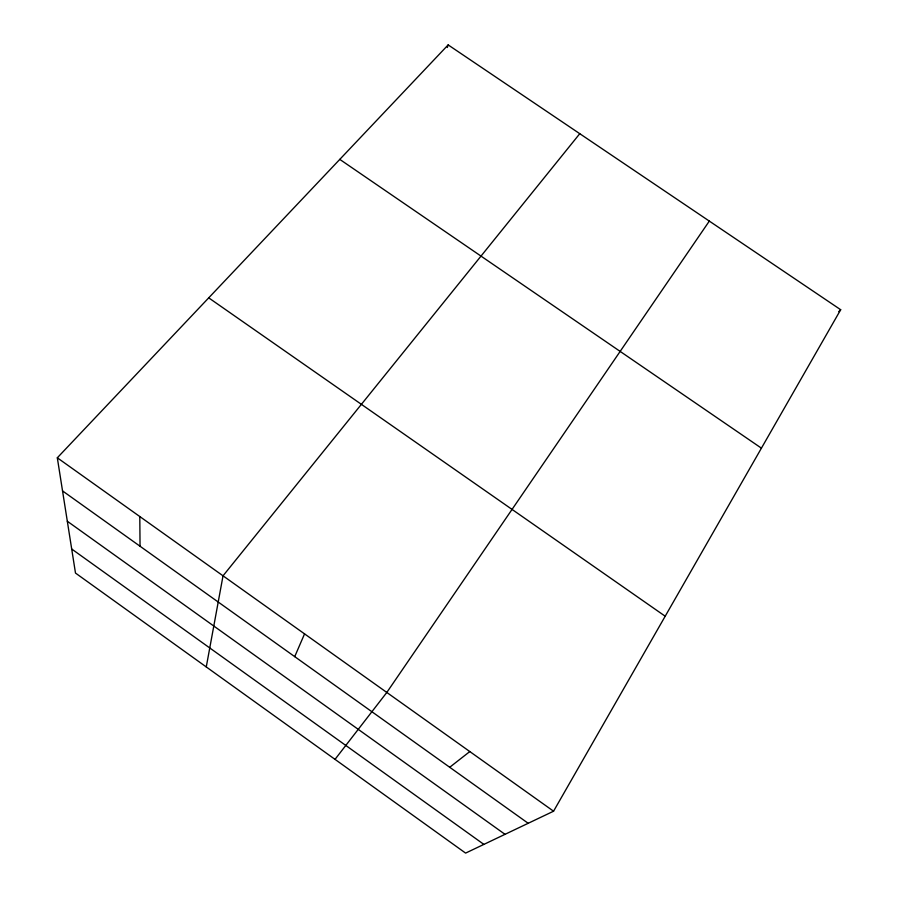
<?xml version="1.0" encoding="UTF-8"?>
<svg xmlns="http://www.w3.org/2000/svg" width="898" height="898" viewBox="0 0 898 898"><rect width="100%" height="100%" fill="white"/><g stroke="black" fill="none" stroke-linecap="round" stroke-linejoin="round"><path stroke-width="1.35" d="M206.271 666.933L223.03 575.82L579.771 133.69M447.327 47.515L448.158 44.9L840.685 309.72L553.561 811.208L465.602 853.1L75.488 573.059L57.315 457.8L448.158 44.9M294.724 656.64L304.557 633.876M709.319 221.088L386.814 692.448L335.021 759.36M838.743 311.651L840.685 309.72M449.707 767.274L469.811 751.559M339.792 159.384L761.414 448.158M208.718 297.855L665.194 616.219M57.315 457.8L553.561 811.208M62.534 490.903L528.192 823.286M67.328 521.255L505.013 834.332M71.694 549.004L483.876 844.401M139.796 516.541L140.043 546.231"/></g></svg>
